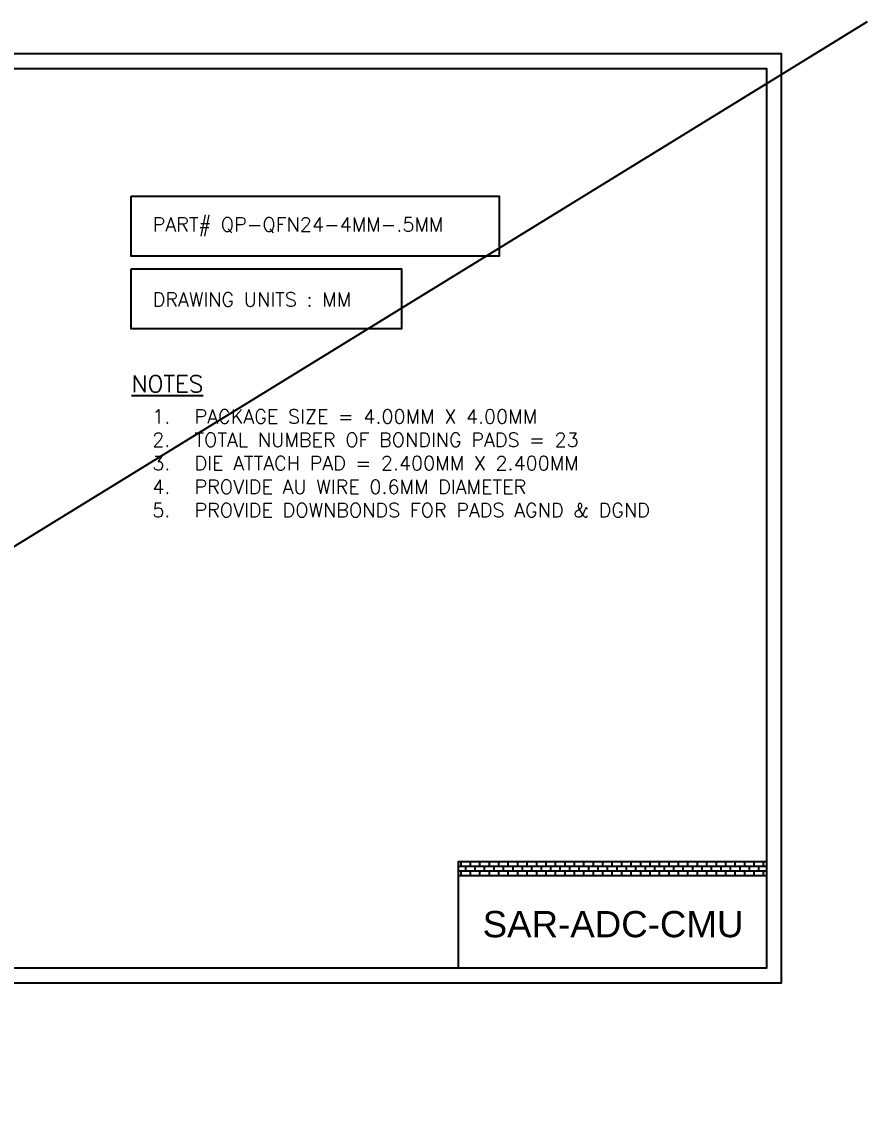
# Model space of a CAD drawing. Header units: millimetres. Extents: x 24.1 to 107.6, y -42.8 to 18.4.
# Drawn here: x 81.22 to 86.9, y -9.83 to -2.58 of the extents above; entities that cross this region are included whole.
import ezdxf

# ---------------------------------------------------------------- set-up
doc = ezdxf.new("R2010")
doc.units = ezdxf.units.MM
doc.header["$LTSCALE"] = 25
for name, color, linetype in [('BOND', 7, 'Continuous'), ('DIM', 142, 'Continuous'), ('TXT', 4, 'Continuous')]:
    doc.layers.add(name, color=color, linetype=linetype)
doc.styles.add('Roman', font='romans')
doc.styles.get("Standard").update_dxf_attribs({"font": 'arial.ttf'})

msp = doc.modelspace()

# ---------------------------------------------------------------- hatches: boundary and pattern name
at = {"layer": 'TXT'}
h = msp.add_hatch(dxfattribs=at)
h.set_pattern_fill('BRICK', color=256, scale=0.005)
h.set_pattern_definition([(0, (76.580406, -7.771208), (0, 0.03175), []), (90, (76.580406, -7.77121), (-0.0635, 4e-18), [0.03175, -0.03175]), (90, (76.612156, -7.77121), (-0.0635, 4e-18), [-0.03175, 0.03175])])
h.paths.add_polyline_path([(86.21903, -8.31033), (86.21903, -8.21777), (84.15162, -8.21777), (84.15162, -8.31033)])

# ---------------------------------------------------------------- linework, layer by layer
at = {"layer": 'BOND'}
msp.add_line((75.10961, -9.82846), (86.89717, -2.57612), dxfattribs=at)
at = {"layer": 'DIM'}
for points in [[(81.95421, -3.74917), (84.42552, -3.74917), (84.42552, -4.15201), (81.95421, -4.15201)], [(81.95421, -4.23718), (83.77006, -4.23718), (83.77006, -4.64001), (81.95421, -4.64001)]]:
    msp.add_lwpolyline(points, close=True, dxfattribs=at)
at = {"layer": 'TXT'}
msp.add_line((84.15162, -8.31033), (86.21903, -8.31033), dxfattribs=at)
for points in [[(75.52099, -2.79021), (86.31903, -2.79021), (86.31903, -9.03374), (75.52099, -9.03374)], [(75.62099, -2.89021), (86.21903, -2.89021), (86.21903, -8.93374), (75.62099, -8.93374)]]:
    msp.add_lwpolyline(points, close=True, dxfattribs=at)
msp.add_lwpolyline([(84.15162, -8.93374), (84.15162, -8.21777), (86.21903, -8.21777)], dxfattribs=at)

# ---------------------------------------------------------------- texts
at = {"layer": 'DIM', "attachment_point": 4, "style": 'Roman'}
for s, insert, char_height in [('{\\H0.6561x;PART# QP-QFN24-4MM-.5MM}', (82.0985, -3.95489), 0.144022), ('{\\H0.6561x;DRAWING UNITS : MM}', (82.0985, -4.44289), 0.144022), ('{\\H0.6561x;\\LNOTES}', (81.95738, -5.00902), 0.1728264)]:
    msp.add_mtext(s, dxfattribs=dict(at, insert=insert, char_height=char_height))
at = {"layer": 'DIM', "insert": (82.09576, -5.1803), "char_height": 0.0944928, "width": 4.1413985, "attachment_point": 1, "style": 'Roman'}
msp.add_mtext('\\pxi-3,l3,t3;1.^IPACKAGE SIZE = 4.00MM X 4.00MM\\P2.^ITOTAL NUMBER OF BONDING PADS = 23\\P3.^IDIE ATTACH PAD = 2.400MM X 2.400MM\\P4.^IPROVIDE AU WIRE 0.6MM DIAMETER\\P5.^IPROVIDE DOWNBONDS FOR PADS AGND & DGND', dxfattribs=at)
at = {"layer": 'TXT'}
msp.add_text('SAR-ADC-CMU', height=0.1762759, dxfattribs=at).set_placement((84.31405, -8.726))

doc.saveas('drawing.dxf')
